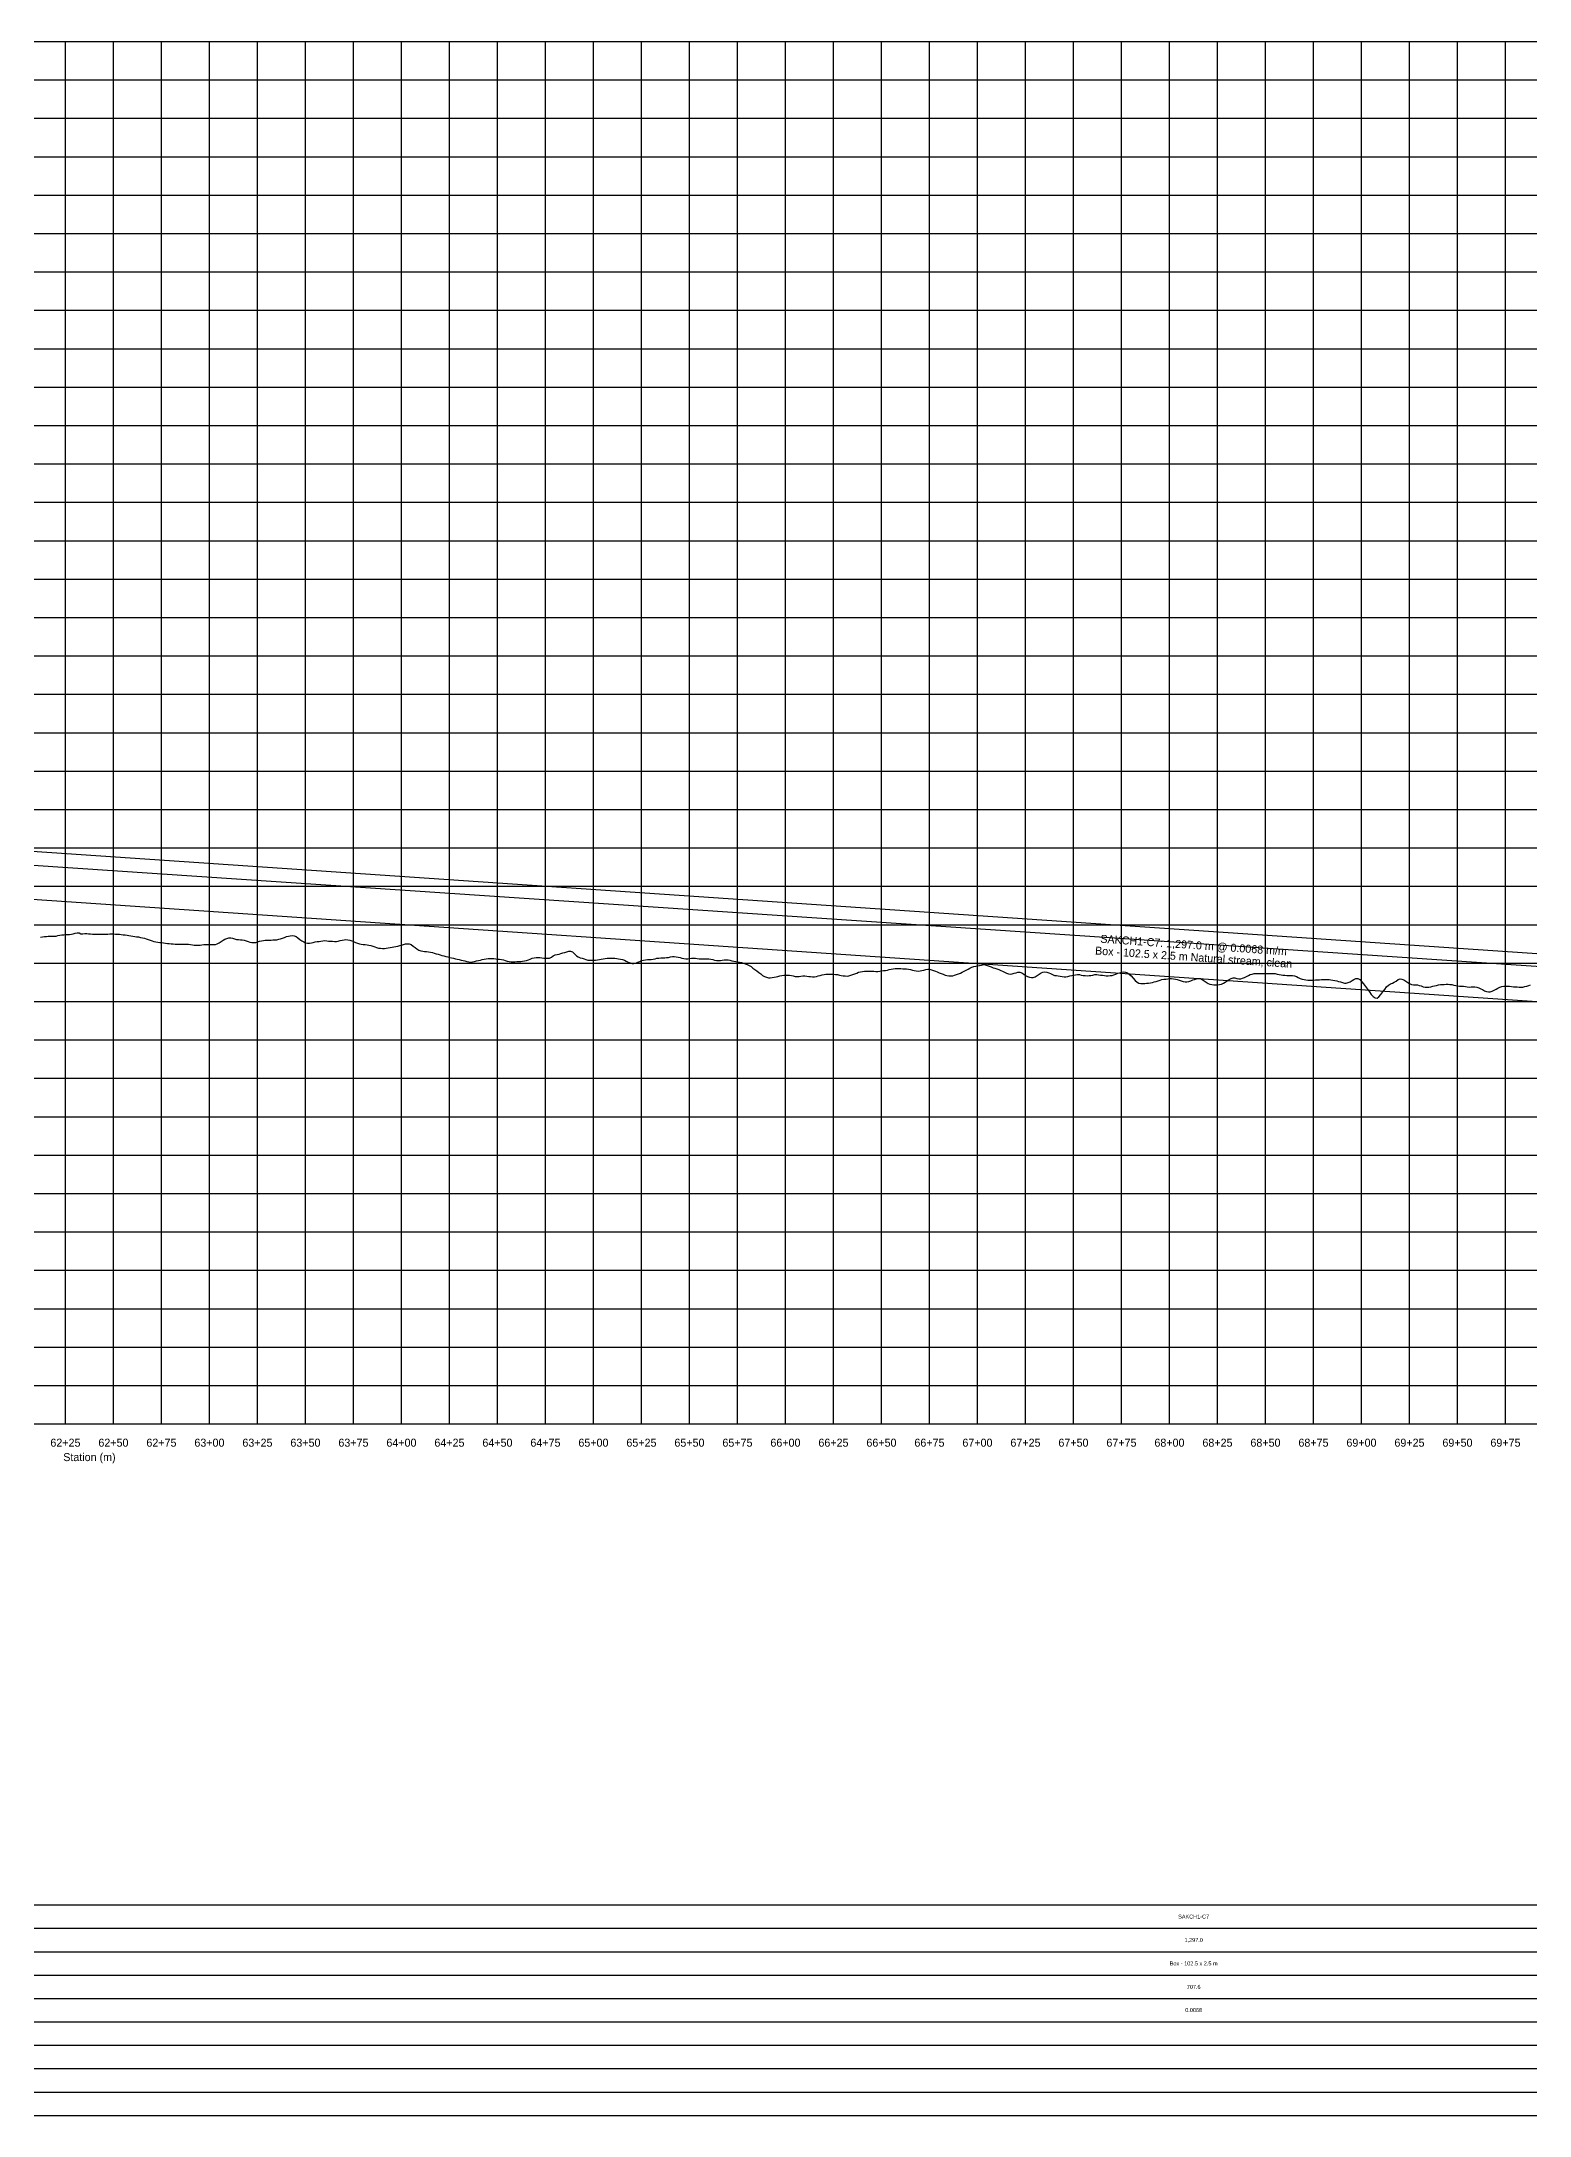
# Model space of a CAD drawing. Extents: x -64 to 12506, y -140 to 942.
# Drawn here: x 6213 to 6988, y -140 to 940 of the extents above; entities that cross this region are included whole.
import ezdxf
from ezdxf.enums import TextEntityAlignment as Align

# ---------------------------------------------------------------- set-up
doc = ezdxf.new("R2010")
doc.units = 0
for name, color, linetype in [('Annotation', 7, 'Continuous'), ('Annotation_Table', 254, 'Continuous'), ('Crown', 7, 'Continuous'), ('Grid', 254, 'Continuous'), ('Grid_Text', 7, 'Continuous'), ('Ground_Elevation', 3, 'Continuous'), ('Hydraulic_Grade', 5, 'Continuous'), ('Invert', 7, 'Continuous')]:
    doc.layers.add(name, color=color, linetype=linetype)

msp = doc.modelspace()

# ---------------------------------------------------------------- linework, layer by layer
at = {"layer": 'Annotation_Table', "color": 254}
for points in [[(-25, -30.5), (12475, -30.5)], [(-25, -42.7), (12475, -42.7)], [(-25, -54.9), (12475, -54.9)], [(-25, -67.1), (12475, -67.1)], [(-25, -79.2), (12475, -79.2)], [(-25, -91.4), (12475, -91.4)], [(-25, -103.6), (12475, -103.6)], [(-25, -115.8), (12475, -115.8)], [(-25, -128), (12475, -128)], [(-25, -140.2), (12475, -140.2)]]:
    msp.add_lwpolyline(points, dxfattribs=at)
at = {"layer": 'Crown', "color": 0}
msp.add_lwpolyline([(6164.1, 521.3), (7461.1, 433.1)], dxfattribs=at)
at = {"layer": 'Grid', "color": 254}
for points in [[(-25, 940), (12475, 940)], [(6225, 220), (6225, 940)], [(6250, 220), (6250, 940)], [(6275, 220), (6275, 940)], [(6300, 220), (6300, 940)], [(6325, 220), (6325, 940)], [(6350, 220), (6350, 940)], [(6375, 220), (6375, 940)], [(6400, 220), (6400, 940)], [(6425, 220), (6425, 940)], [(6450, 220), (6450, 940)], [(6475, 220), (6475, 940)], [(6500, 220), (6500, 940)], [(6525, 220), (6525, 940)], [(6550, 220), (6550, 940)], [(6575, 220), (6575, 940)], [(6600, 220), (6600, 940)], [(6625, 220), (6625, 940)], [(6650, 220), (6650, 940)], [(6675, 220), (6675, 940)], [(6700, 220), (6700, 940)], [(6725, 220), (6725, 940)], [(6750, 220), (6750, 940)], [(6775, 220), (6775, 940)], [(6800, 220), (6800, 940)], [(6825, 220), (6825, 940)], [(6850, 220), (6850, 940)], [(6875, 220), (6875, 940)], [(6900, 220), (6900, 940)], [(6925, 220), (6925, 940)], [(6950, 220), (6950, 940)], [(6975, 220), (6975, 940)], [(-25, 920), (12475, 920)], [(-25, 900), (12475, 900)], [(-25, 880), (12475, 880)], [(-25, 860), (12475, 860)], [(-25, 840), (12475, 840)], [(-25, 820), (12475, 820)], [(-25, 800), (12475, 800)], [(-25, 780), (12475, 780)], [(-25, 760), (12475, 760)], [(-25, 740), (12475, 740)], [(-25, 720), (12475, 720)], [(-25, 700), (12475, 700)], [(-25, 680), (12475, 680)], [(-25, 660), (12475, 660)], [(-25, 640), (12475, 640)], [(-25, 620), (12475, 620)], [(-25, 600), (12475, 600)], [(-25, 580), (12475, 580)], [(-25, 560), (12475, 560)], [(-25, 540), (12475, 540)], [(-25, 520), (12475, 520)], [(-25, 500), (12475, 500)], [(-25, 480), (12475, 480)], [(-25, 460), (12475, 460)], [(-25, 440), (12475, 440)], [(-25, 420), (12475, 420)], [(-25, 400), (12475, 400)], [(-25, 380), (12475, 380)], [(-25, 360), (12475, 360)], [(-25, 340), (12475, 340)], [(-25, 320), (12475, 320)], [(-25, 300), (12475, 300)], [(-25, 280), (12475, 280)], [(-25, 260), (12475, 260)], [(-25, 240), (12475, 240)], [(-25, 220), (12475, 220)]]:
    msp.add_lwpolyline(points, dxfattribs=at)
at = {"layer": 'Ground_Elevation', "color": 3}
msp.add_lwpolyline([(6212.1, 473.5), (6213.1, 473.7), (6214.1, 473.8), (6215.1, 473.9), (6216.1, 474), (6217.1, 474), (6218.1, 474), (6219.1, 474.1), (6220.1, 474.1), (6221.1, 474.4), (6222.1, 474.6), (6223.1, 474.7), (6224.1, 474.8), (6225.1, 474.9), (6226.1, 474.9), (6227.1, 474.9), (6228.1, 475), (6229.1, 475.3), (6230.1, 475.6), (6231.1, 475.8), (6232.1, 475.7), (6233.1, 475.3), (6234.1, 475.2), (6235.1, 475.4), (6236.1, 475.4), (6237.1, 475.3), (6238.1, 475.2), (6239.1, 475.1), (6240.1, 475.1), (6241.1, 475.1), (6242.1, 475), (6243.1, 475), (6244.1, 475), (6245.1, 475.1), (6246.1, 475.1), (6247.1, 475.1), (6248.1, 475.2), (6249.1, 475.2), (6250.1, 475.2), (6251.1, 475.1), (6252.1, 475.1), (6253.1, 475), (6254.1, 474.9), (6255.1, 474.8), (6256.1, 474.7), (6257.1, 474.5), (6258.1, 474.4), (6259.1, 474.2), (6260.1, 474), (6261.1, 473.9), (6262.1, 473.7), (6263.1, 473.6), (6264.1, 473.4), (6265.1, 473.2), (6266.1, 473), (6267.1, 472.7), (6268.1, 472.3), (6269.1, 472), (6270.1, 471.6), (6271.1, 471.3), (6272.1, 471), (6273.1, 470.9), (6274.1, 470.8), (6275.1, 470.7), (6276.1, 470.5), (6277.1, 470.3), (6278.1, 470.2), (6279.1, 470.2), (6280.1, 470.1), (6281.1, 470), (6282.1, 469.9), (6283.1, 469.9), (6284.1, 469.9), (6285.1, 469.9), (6286.1, 469.9), (6287.1, 469.9), (6288.1, 469.9), (6289.1, 469.8), (6290.1, 469.7), (6291.1, 469.5), (6292.1, 469.4), (6293.1, 469.4), (6294.1, 469.4), (6295.1, 469.4), (6296.1, 469.5), (6297.1, 469.6), (6298.1, 469.7), (6299.1, 469.7), (6300.1, 469.6), (6301.1, 469.7), (6302.1, 469.7), (6303.1, 469.7), (6304.1, 470), (6305.1, 470.5), (6306.1, 471.3), (6307.1, 471.9), (6308.1, 472.4), (6309.1, 472.8), (6310.1, 473.1), (6311.1, 473.1), (6312.1, 472.9), (6313.1, 472.6), (6314.1, 472.3), (6315.1, 472.3), (6316.1, 472.2), (6317.1, 472.2), (6318.1, 472), (6319.1, 471.6), (6320.1, 471.2), (6321.1, 470.9), (6322.1, 470.7), (6323.1, 470.7), (6324.1, 470.8), (6325.1, 471.1), (6326.1, 471.4), (6327.1, 471.6), (6328.1, 471.8), (6329.1, 471.9), (6330.1, 471.9), (6331.1, 472), (6332.1, 472), (6333.1, 472.1), (6334.1, 472.1), (6335.1, 472.2), (6336.1, 472.4), (6337.1, 472.6), (6338.1, 473), (6339.1, 473.4), (6340.1, 473.8), (6341.1, 474), (6342.1, 474.2), (6343.1, 474.4), (6344.1, 474.2), (6345.1, 473.8), (6346.1, 473.1), (6347.1, 472.3), (6348.1, 471.6), (6349.1, 471), (6350.1, 470.6), (6351.1, 470.4), (6352.1, 470.4), (6353.1, 470.5), (6354.1, 470.8), (6355.1, 471), (6356.1, 471.2), (6357.1, 471.3), (6358.1, 471.5), (6359.1, 471.6), (6360.1, 471.7), (6361.1, 471.6), (6362.1, 471.5), (6363.1, 471.4), (6364.1, 471.4), (6365.1, 471.3), (6366.1, 471.3), (6367.1, 471.5), (6368.1, 471.7), (6369.1, 472), (6370.1, 472.2), (6371.1, 472.3), (6372.1, 472.2), (6373.1, 472), (6374.1, 471.6), (6375.1, 471.2), (6376.1, 470.7), (6377.1, 470.3), (6378.1, 470), (6379.1, 469.8), (6380.1, 469.6), (6381.1, 469.6), (6382.1, 469.5), (6383.1, 469.3), (6384.1, 469.1), (6385.1, 468.8), (6386.1, 468.5), (6387.1, 468.1), (6388.1, 467.8), (6389.1, 467.7), (6390.1, 467.6), (6391.1, 467.6), (6392.1, 467.7), (6393.1, 467.9), (6394.1, 468.1), (6395.1, 468.3), (6396.1, 468.5), (6397.1, 468.6), (6398.1, 468.8), (6399.1, 469.1), (6400.1, 469.4), (6401.1, 469.7), (6402.1, 470), (6403.1, 470.1), (6404.1, 470), (6405.1, 469.6), (6406.1, 468.9), (6407.1, 468.1), (6408.1, 467.4), (6409.1, 466.8), (6410.1, 466.4), (6411.1, 466.2), (6412.1, 466.1), (6413.1, 466), (6414.1, 465.9), (6415.1, 465.7), (6416.1, 465.5), (6417.1, 465.2), (6418.1, 464.9), (6419.1, 464.6), (6420.1, 464.3), (6421.1, 464), (6422.1, 463.7), (6423.1, 463.4), (6424.1, 463.2), (6425.1, 463), (6426.1, 462.7), (6427.1, 462.5), (6428.1, 462.3), (6429.1, 462.1), (6430.1, 461.9), (6431.1, 461.6), (6432.1, 461.3), (6433.1, 461.1), (6434.1, 460.8), (6435.1, 460.6), (6436.1, 460.5), (6437.1, 460.6), (6438.1, 460.9), (6439.1, 461.2), (6440.1, 461.4), (6441.1, 461.6), (6442.1, 461.9), (6443.1, 462.1), (6444.1, 462.3), (6445.1, 462.4), (6446.1, 462.4), (6447.1, 462.4), (6448.1, 462.4), (6449.1, 462.3), (6450.1, 462.1), (6451.1, 462), (6452.1, 461.9), (6453.1, 461.7), (6454.1, 461.4), (6455.1, 461), (6456.1, 460.8), (6457.1, 460.6), (6458.1, 460.6), (6459.1, 460.7), (6460.1, 460.8), (6461.1, 460.9), (6462.1, 460.9), (6463.1, 461), (6464.1, 461.2), (6465.1, 461.4), (6466.1, 461.7), (6467.1, 462.1), (6468.1, 462.5), (6469.1, 462.8), (6470.1, 463), (6471.1, 463), (6472.1, 462.9), (6473.1, 462.8), (6474.1, 462.6), (6475.1, 462.5), (6476.1, 462.5), (6477.1, 462.6), (6478.1, 463.1), (6479.1, 463.8), (6480.1, 464.3), (6481.1, 464.5), (6482.1, 464.7), (6483.1, 465), (6484.1, 465.3), (6485.1, 465.6), (6486.1, 465.9), (6487.1, 466.2), (6488.1, 466.3), (6489.1, 465.9), (6490.1, 464.9), (6491.1, 463.8), (6492.1, 463.2), (6493.1, 462.8), (6494.1, 462.6), (6495.1, 462.2), (6496.1, 461.8), (6497.1, 461.6), (6498.1, 461.6), (6499.1, 461.5), (6500.1, 461.5), (6501.1, 461.6), (6502.1, 461.7), (6503.1, 461.8), (6504.1, 462), (6505.1, 462.2), (6506.1, 462.4), (6507.1, 462.6), (6508.1, 462.6), (6509.1, 462.6), (6510.1, 462.6), (6511.1, 462.5), (6512.1, 462.4), (6513.1, 462.3), (6514.1, 462.1), (6515.1, 461.9), (6516.1, 461.5), (6517.1, 461), (6518.1, 460.5), (6519.1, 460.1), (6520.1, 459.8), (6521.1, 459.8), (6522.1, 460), (6523.1, 460.4), (6524.1, 460.8), (6525.1, 461.3), (6526.1, 461.6), (6527.1, 461.7), (6528.1, 461.8), (6529.1, 461.9), (6530.1, 461.9), (6531.1, 462.1), (6532.1, 462.3), (6533.1, 462.5), (6534.1, 462.6), (6535.1, 462.7), (6536.1, 462.8), (6537.1, 462.8), (6538.1, 462.9), (6539.1, 463), (6540.1, 463.2), (6541.1, 463.4), (6542.1, 463.4), (6543.1, 463.3), (6544.1, 463.1), (6545.1, 462.9), (6546.1, 462.6), (6547.1, 462.4), (6548.1, 462.3), (6549.1, 462.3), (6550.1, 462.4), (6551.1, 462.5), (6552.1, 462.5), (6553.1, 462.5), (6554.1, 462.4), (6555.1, 462.3), (6556.1, 462.2), (6557.1, 462.2), (6558.1, 462.3), (6559.1, 462.3), (6560.1, 462.2), (6561.1, 462), (6562.1, 461.8), (6563.1, 461.5), (6564.1, 461.4), (6565.1, 461.3), (6566.1, 461.4), (6567.1, 461.5), (6568.1, 461.7), (6569.1, 461.7), (6570.1, 461.7), (6571.1, 461.5), (6572.1, 461.2), (6573.1, 461), (6574.1, 460.8), (6575.1, 460.6), (6576.1, 460.5), (6577.1, 460.3), (6578.1, 460), (6579.1, 459.7), (6580.1, 459.3), (6581.1, 458.8), (6582.1, 458.2), (6583.1, 457.4), (6584.1, 456.7), (6585.1, 455.9), (6586.1, 455.1), (6587.1, 454.4), (6588.1, 453.6), (6589.1, 453), (6590.1, 452.6), (6591.1, 452.4), (6592.1, 452.4), (6593.1, 452.5), (6594.1, 452.6), (6595.1, 452.8), (6596.1, 453.1), (6597.1, 453.4), (6598.1, 453.6), (6599.1, 453.7), (6600.1, 453.8), (6601.1, 453.8), (6602.1, 453.7), (6603.1, 453.5), (6604.1, 453.3), (6605.1, 453.1), (6606.1, 453), (6607.1, 453.1), (6608.1, 453.2), (6609.1, 453.3), (6610.1, 453.3), (6611.1, 453.2), (6612.1, 453.1), (6613.1, 453), (6614.1, 452.9), (6615.1, 452.9), (6616.1, 453.1), (6617.1, 453.4), (6618.1, 453.6), (6619.1, 453.9), (6620.1, 454.1), (6621.1, 454.2), (6622.1, 454.2), (6623.1, 454.2), (6624.1, 454.2), (6625.1, 454.2), (6626.1, 454.1), (6627.1, 454), (6628.1, 453.8), (6629.1, 453.6), (6630.1, 453.4), (6631.1, 453.3), (6632.1, 453.2), (6633.1, 453.4), (6634.1, 453.7), (6635.1, 454), (6636.1, 454.4), (6637.1, 454.8), (6638.1, 455.2), (6639.1, 455.5), (6640.1, 455.6), (6641.1, 455.8), (6642.1, 455.8), (6643.1, 455.8), (6644.1, 455.8), (6645.1, 455.8), (6646.1, 455.8), (6647.1, 455.7), (6648.1, 455.7), (6649.1, 455.8), (6650.1, 455.9), (6651.1, 456.1), (6652.1, 456.2), (6653.1, 456.4), (6654.1, 456.6), (6655.1, 456.9), (6656.1, 457), (6657.1, 457.1), (6658.1, 457.1), (6659.1, 457.1), (6660.1, 457.1), (6661.1, 457), (6662.1, 457), (6663.1, 457), (6664.1, 456.9), (6665.1, 456.7), (6666.1, 456.4), (6667.1, 456.1), (6668.1, 455.9), (6669.1, 455.8), (6670.1, 455.9), (6671.1, 456.1), (6672.1, 456.4), (6673.1, 456.7), (6674.1, 456.8), (6675.1, 456.8), (6676.1, 456.5), (6677.1, 456.2), (6678.1, 455.8), (6679.1, 455.4), (6680.1, 455), (6681.1, 454.6), (6682.1, 454.2), (6683.1, 453.8), (6684.1, 453.5), (6685.1, 453.4), (6686.1, 453.3), (6687.1, 453.4), (6688.1, 453.7), (6689.1, 454), (6690.1, 454.4), (6691.1, 454.8), (6692.1, 455.3), (6693.1, 455.8), (6694.1, 456.4), (6695.1, 456.9), (6696.1, 457.4), (6697.1, 457.8), (6698.1, 458.2), (6699.1, 458.4), (6700.1, 458.6), (6701.1, 458.8), (6702.1, 459), (6703.1, 459.2), (6704.1, 459.1), (6705.1, 458.8), (6706.1, 458.4), (6707.1, 458), (6708.1, 457.6), (6709.1, 457.3), (6710.1, 457), (6711.1, 456.6), (6712.1, 456.2), (6713.1, 455.8), (6714.1, 455.3), (6715.1, 454.8), (6716.1, 454.4), (6717.1, 454.2), (6718.1, 454.4), (6719.1, 454.7), (6720.1, 454.9), (6721.1, 455.2), (6722.1, 455.2), (6723.1, 454.9), (6724.1, 454.2), (6725.1, 453.5), (6726.1, 453), (6727.1, 452.6), (6728.1, 452.5), (6729.1, 452.5), (6730.1, 452.8), (6731.1, 453.5), (6732.1, 454.3), (6733.1, 455), (6734.1, 455.3), (6735.1, 455.4), (6736.1, 455.3), (6737.1, 454.9), (6738.1, 454.5), (6739.1, 454), (6740.1, 453.6), (6741.1, 453.5), (6742.1, 453.4), (6743.1, 453.2), (6744.1, 453), (6745.1, 452.9), (6746.1, 452.9), (6747.1, 453), (6748.1, 453.3), (6749.1, 453.5), (6750.1, 453.8), (6751.1, 453.9), (6752.1, 454), (6753.1, 454), (6754.1, 453.8), (6755.1, 453.6), (6756.1, 453.5), (6757.1, 453.4), (6758.1, 453.5), (6759.1, 453.6), (6760.1, 453.8), (6761.1, 454), (6762.1, 454), (6763.1, 453.9), (6764.1, 453.8), (6765.1, 453.7), (6766.1, 453.5), (6767.1, 453.4), (6768.1, 453.4), (6769.1, 453.5), (6770.1, 453.6), (6771.1, 453.9), (6772.1, 454.2), (6773.1, 454.7), (6774.1, 455), (6775.1, 455.3), (6776.1, 455.4), (6777.1, 455.3), (6778.1, 455), (6779.1, 454.3), (6780.1, 453.3), (6781.1, 452.1), (6782.1, 450.9), (6783.1, 450.1), (6784.1, 449.6), (6785.1, 449.4), (6786.1, 449.3), (6787.1, 449.4), (6788.1, 449.5), (6789.1, 449.6), (6790.1, 449.7), (6791.1, 449.9), (6792.1, 450.2), (6793.1, 450.5), (6794.1, 450.8), (6795.1, 451.1), (6796.1, 451.4), (6797.1, 451.6), (6798.1, 451.7), (6799.1, 451.8), (6800.1, 451.9), (6801.1, 451.9), (6802.1, 451.8), (6803.1, 451.6), (6804.1, 451.4), (6805.1, 451.1), (6806.1, 450.8), (6807.1, 450.5), (6808.1, 450.3), (6809.1, 450.3), (6810.1, 450.5), (6811.1, 450.8), (6812.1, 451.2), (6813.1, 451.5), (6814.1, 451.8), (6815.1, 452), (6816.1, 451.9), (6817.1, 451.4), (6818.1, 450.8), (6819.1, 450.1), (6820.1, 449.4), (6821.1, 449), (6822.1, 448.8), (6823.1, 448.6), (6824.1, 448.6), (6825.1, 448.7), (6826.1, 448.8), (6827.1, 449.1), (6828.1, 449.5), (6829.1, 450.1), (6830.1, 450.8), (6831.1, 451.4), (6832.1, 452), (6833.1, 452.3), (6834.1, 452.3), (6835.1, 452), (6836.1, 451.8), (6837.1, 451.8), (6838.1, 452.1), (6839.1, 452.5), (6840.1, 453), (6841.1, 453.6), (6842.1, 454), (6843.1, 454.3), (6844.1, 454.5), (6845.1, 454.5), (6846.1, 454.5), (6847.1, 454.5), (6848.1, 454.5), (6849.1, 454.5), (6850.1, 454.6), (6851.1, 454.6), (6852.1, 454.6), (6853.1, 454.6), (6854.1, 454.6), (6855.1, 454.5), (6856.1, 454.3), (6857.1, 454.1), (6858.1, 453.9), (6859.1, 453.8), (6860.1, 453.7), (6861.1, 453.6), (6862.1, 453.5), (6863.1, 453.5), (6864.1, 453.5), (6865.1, 453.3), (6866.1, 453), (6867.1, 452.5), (6868.1, 452), (6869.1, 451.6), (6870.1, 451.4), (6871.1, 451.2), (6872.1, 451.1), (6873.1, 451.1), (6874.1, 451.1), (6875.1, 451.1), (6876.1, 451.2), (6877.1, 451.2), (6878.1, 451.2), (6879.1, 451.4), (6880.1, 451.5), (6881.1, 451.5), (6882.1, 451.5), (6883.1, 451.4), (6884.1, 451.2), (6885.1, 451.1), (6886.1, 450.9), (6887.1, 450.7), (6888.1, 450.5), (6889.1, 450.2), (6890.1, 449.9), (6891.1, 449.6), (6892.1, 449.6), (6893.1, 449.9), (6894.1, 450.3), (6895.1, 450.9), (6896.1, 451.5), (6897.1, 451.9), (6898.1, 451.9), (6899.1, 451.4), (6900.1, 450.4), (6901.1, 449.2), (6902.1, 447.8), (6903.1, 446.4), (6904.1, 445), (6905.1, 443.7), (6906.1, 442.6), (6907.1, 441.9), (6908.1, 441.8), (6909.1, 442.4), (6910.1, 443.6), (6911.1, 445), (6912.1, 446.3), (6913.1, 447.6), (6914.1, 448.5), (6915.1, 449.2), (6916.1, 449.6), (6917.1, 450), (6918.1, 450.6), (6919.1, 451.4), (6920.1, 451.8), (6921.1, 451.7), (6922.1, 451.2), (6923.1, 450.6), (6924.1, 449.9), (6925.1, 449.4), (6926.1, 448.8), (6927.1, 448.6), (6928.1, 448.6), (6929.1, 448.6), (6930.1, 448.4), (6931.1, 448.1), (6932.1, 447.7), (6933.1, 447.4), (6934.1, 447.4), (6935.1, 447.5), (6936.1, 447.7), (6937.1, 447.9), (6938.1, 448.2), (6939.1, 448.4), (6940.1, 448.6), (6941.1, 448.8), (6942.1, 448.9), (6943.1, 448.9), (6944.1, 449), (6945.1, 449), (6946.1, 448.9), (6947.1, 448.8), (6948.1, 448.5), (6949.1, 448.3), (6950.1, 448.1), (6951.1, 448), (6952.1, 448), (6953.1, 447.9), (6954.1, 447.8), (6955.1, 447.6), (6956.1, 447.5), (6957.1, 447.6), (6958.1, 447.7), (6959.1, 447.7), (6960.1, 447.5), (6961.1, 447.1), (6962.1, 446.6), (6963.1, 446.2), (6964.1, 445.6), (6965.1, 445.2), (6966.1, 445), (6967.1, 445), (6968.1, 445.4), (6969.1, 445.9), (6970.1, 446.5), (6971.1, 447), (6972.1, 447.5), (6973.1, 447.8), (6974.1, 448), (6975.1, 448), (6976.1, 448), (6977.1, 447.9), (6978.1, 447.8), (6979.1, 447.7), (6980.1, 447.7), (6981.1, 447.6), (6982.1, 447.5), (6983.1, 447.4), (6984.1, 447.5), (6985.1, 447.8), (6986.1, 448), (6987.1, 448.4), (6988.1, 448.6)], dxfattribs=at)
at = {"layer": 'Hydraulic_Grade', "color": 5}
msp.add_lwpolyline([(6164.1, 513.9), (7461.1, 426.8)], dxfattribs=at)
at = {"layer": 'Invert', "color": 0}
msp.add_lwpolyline([(6164.1, 496.3), (7461.1, 408.1)], dxfattribs=at)

# ---------------------------------------------------------------- texts
at = {"layer": 'Annotation', "color": 0}
for s, p in [('Box - 102.5 x 2.5 m Natural stream, clean', (6812.6, 463.1)), ('SAKCH1-C7: 1,297.0 m @ 0.0068 m/m', (6812.6, 469.4))]:
    msp.add_text(s, height=4.167, rotation=356.1079, dxfattribs=at).set_placement(p, align=Align.MIDDLE_CENTER)
at = {"layer": 'Annotation_Table', "color": 0}
for s, height, p in [('SAKCH1-C7', 2.08, (6812.6, -36.6)), ('1,297.0', 2.08, (6812.6, -48.8)), ('Box - 102.5 x 2.5 m', 2.083, (6812.6, -61)), ('707.6', 2.08, (6812.6, -73.2)), ('0.0068', 2.08, (6812.6, -85.3))]:
    msp.add_text(s, height=height, dxfattribs=at).set_placement(p, align=Align.MIDDLE_CENTER)
at = {"layer": 'Grid_Text', "color": 0}
for s, height, p in [('62+25', 4.17, (6225, 212.3)), ('62+50', 4.17, (6250, 212.3)), ('62+75', 4.17, (6275, 212.3)), ('63+00', 4.17, (6300, 212.3)), ('63+25', 4.17, (6325, 212.3)), ('63+50', 4.17, (6350, 212.3)), ('63+75', 4.17, (6375, 212.3)), ('64+00', 4.17, (6400, 212.3)), ('64+25', 4.17, (6425, 212.3)), ('64+50', 4.17, (6450, 212.3)), ('64+75', 4.17, (6475, 212.3)), ('65+00', 4.17, (6500, 212.3)), ('65+25', 4.17, (6525, 212.3)), ('65+50', 4.17, (6550, 212.3)), ('65+75', 4.17, (6575, 212.3)), ('66+00', 4.17, (6600, 212.3)), ('66+25', 4.17, (6625, 212.3)), ('66+50', 4.17, (6650, 212.3)), ('66+75', 4.17, (6675, 212.3)), ('67+00', 4.17, (6700, 212.3)), ('67+25', 4.17, (6725, 212.3)), ('67+50', 4.17, (6750, 212.3)), ('67+75', 4.17, (6775, 212.3)), ('68+00', 4.17, (6800, 212.3)), ('68+25', 4.17, (6825, 212.3)), ('68+50', 4.17, (6850, 212.3)), ('68+75', 4.17, (6875, 212.3)), ('69+00', 4.17, (6900, 212.3)), ('69+25', 4.17, (6925, 212.3)), ('69+50', 4.17, (6950, 212.3)), ('69+75', 4.17, (6975, 212.3)), ('Station (m)', 4.167, (6237.5, 204.8))]:
    msp.add_text(s, height=height, dxfattribs=at).set_placement(p, align=Align.TOP_CENTER)

doc.saveas('drawing.dxf')
